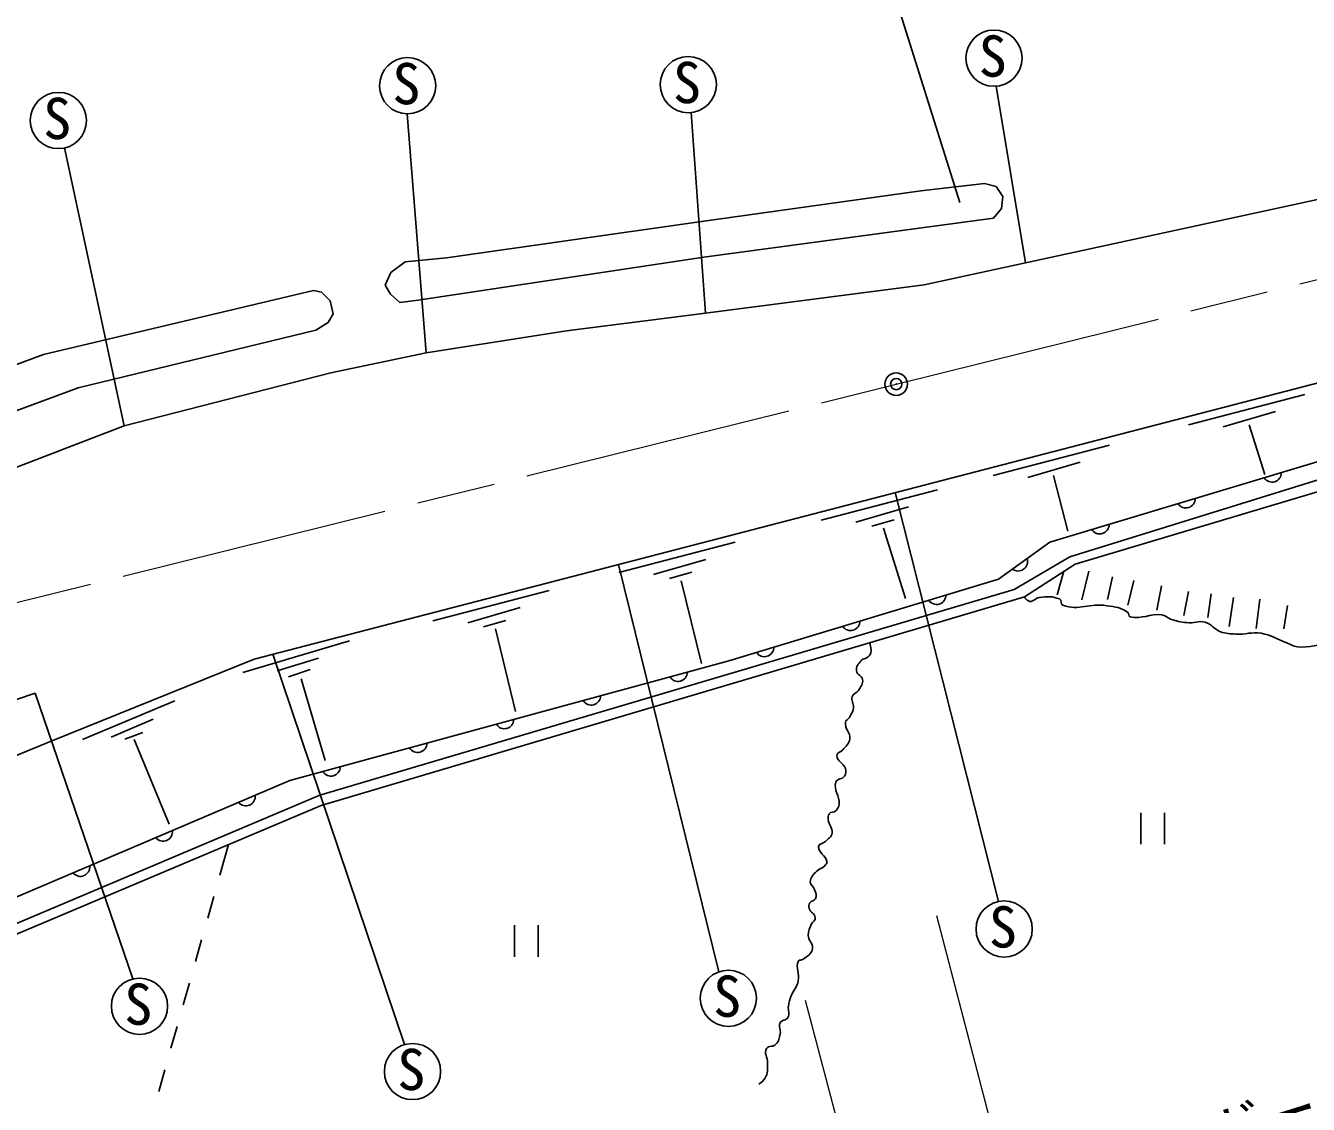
# Model space of a CAD drawing. Units: millimetres at full size, sheet at 1:1000; details may follow other scales. Extents: x 40000 to 680000, y 20000 to 380000.
# Drawn here: x 135342 to 192380, y 242279 to 290236 of the extents above; entities that cross this region are included whole.
import ezdxf
from ezdxf.enums import TextEntityAlignment as Align

# ---------------------------------------------------------------- set-up
doc = ezdxf.new("R2010")
doc.units = ezdxf.units.MM
doc.header["$LTSCALE"] = 1000
doc.header["$PDMODE"] = 32
doc.header["$PDSIZE"] = 500
doc.linetypes.add('CHAIN', pattern=[18.5, 12, -1.5, 3.5, -1.5])
for name, color, linetype, lineweight in [('M-BGD', 7, 'Continuous', 25), ('M-BMK', 2, 'CHAIN', 13), ('M-BMK-SRVR', 3, 'Continuous', 25), ('M-STR-HTXT', 7, 'Continuous', 13), ('M-STR-STRC', 7, 'Continuous', 25)]:
    doc.layers.add(name, color=color, linetype=linetype, lineweight=lineweight)
doc.styles.add('ＭＳ ゴシック', font='')
doc.styles.get('ＭＳ ゴシック').set_extended_font_data('MS Gothic')

msp = doc.modelspace()

# ---------------------------------------------------------------- linework, layer by layer
at = {"layer": 'M-BGD'}
for p, q in [((178502, 287546), (179797, 279687)), ((175290, 278709), (215440, 287418)), ((164938, 286372), (165577, 277455)), ((152313, 286317), (153150, 275691)), ((137067, 284798), (139721, 272452)), ((175141, 282891), (177976, 283224)), ((177976, 283224), (178495, 283080)), ((178495, 283080), (178791, 282635)), ((165298, 281515), (175141, 282891)), ((178791, 282635), (178729, 282112)), ((178729, 282112), (178378, 281675)), ((154049, 279910), (165298, 281515)), ((178378, 281675), (165503, 279942)), ((151580, 279255), (152212, 279735)), ((152212, 279735), (154049, 279910)), ((165503, 279942), (152797, 278026)), ((151334, 278693), (151580, 279255)), ((136136, 275619), (148142, 278462)), ((148142, 278462), (148502, 278392)), ((148502, 278392), (148888, 278006)), ((151568, 278295), (151334, 278693)), ((165577, 277455), (175290, 278709)), ((148888, 278006), (149011, 277427)), ((151978, 277921), (151568, 278295)), ((152797, 278026), (151978, 277921)), ((149011, 277427), (148791, 277044)), ((159390, 276665), (165577, 277455)), ((148245, 276693), (137683, 274127)), ((203804, 277204), (145496, 262078)), ((148791, 277044), (148245, 276693)), ((153150, 275691), (159390, 276665)), ((117198, 268648), (136136, 275619)), ((148911, 274796), (153150, 275691)), ((139721, 272452), (148911, 274796)), ((137683, 274127), (117330, 266649)), ((187053, 272494), (192225, 273839)), ((188597, 272400), (190926, 273079)), ((129979, 268700), (139721, 272452)), ((189744, 272493), (190446, 270286)), ((178363, 270239), (183535, 271585)), ((181776, 266627), (199023, 271965)), ((199444, 271509), (182007, 266301)), ((179907, 270146), (182236, 270824)), ((181054, 270238), (181691, 267758)), ((170721, 268257), (175893, 269603)), ((174009, 269475), (178600, 251298)), ((172265, 268163), (174594, 268842)), ((172967, 267988), (173962, 268269)), ((173494, 267894), (174466, 264763)), ((161721, 265922), (166893, 267268)), ((163266, 265829), (165594, 266507)), ((179295, 265164), (181776, 266627)), ((161703, 266282), (166167, 248170)), ((163968, 265653), (164962, 265934)), ((182007, 266301), (179760, 264844)), ((181512, 265980), (181207, 264930)), ((182620, 265984), (182308, 264712)), ((164494, 265559), (165395, 261885)), ((183673, 265726), (183447, 264728)), ((184617, 265570), (184351, 264478)), ((185857, 265336), (185647, 264244)), ((148423, 256019), (179295, 265164)), ((179760, 264844), (148476, 255562)), ((153454, 263778), (158627, 265123)), ((187051, 265086), (186848, 264010)), ((188057, 264969), (187909, 263924)), ((189048, 264813), (188853, 263526)), ((190226, 264735), (190062, 263432)), ((154999, 263684), (157328, 264363)), ((191459, 264454), (191295, 263425)), ((155701, 263508), (156696, 263789)), ((156228, 263415), (157129, 259740)), ((144993, 261471), (149740, 262879)), ((145496, 262078), (136476, 258421)), ((146330, 262294), (152192, 244937)), ((146522, 261556), (148371, 262118)), ((147025, 261287), (147997, 261615)), ((147587, 261194), (148658, 257560)), ((121919, 255851), (135769, 260564)), ((135769, 260564), (140107, 247854)), ((137868, 258496), (141976, 260216)), ((139144, 258601), (141016, 259408)), ((136476, 258421), (128889, 255307)), ((139752, 258507), (140548, 258812)), ((140173, 258496), (141718, 254739)), ((148476, 255562), (124472, 245430)), ((124493, 245900), (148423, 256019)), ((184938, 255245), (184938, 253845)), ((185988, 253845), (185988, 255245)), ((144363, 253826), (143981, 252475)), ((143709, 251513), (143437, 250551)), ((157077, 250239), (157077, 248839)), ((158127, 248839), (158127, 250239)), ((143164, 249588), (142892, 248626)), ((142620, 247664), (142348, 246702)), ((142076, 245739), (141803, 244777)), ((141531, 243815), (141259, 242853))]:
    msp.add_line(p, q, dxfattribs=at)
msp.add_lwpolyline([(111532, 243189), (125692, 247557), (147085, 256672), (166609, 261995), (178596, 265635), (180886, 267267), (198203, 272476), (200432, 275144), (218003, 278958), (230466, 280873)], dxfattribs=at)
for centre in [(178401, 288792), (152326, 287567), (164806, 287615), (136799, 286019), (178853, 250074), (166590, 246993), (140403, 246640), (152544, 243737)]:
    msp.add_circle(centre, 1250, dxfattribs=at)
for centre, start, end in [((190765, 270361), 213.0021, 0.4817), ((186935, 269209), 213.0021, 0.4817), ((183104, 268056), 213.0021, 0.4817), ((179476, 266405), 231.7355, 19.2151), ((175848, 264922), 213.1526, 0.6322), ((172021, 263760), 213.1526, 0.6322), ((168193, 262598), 213.1526, 0.6322), ((164351, 261500), 211.511, 358.9906), ((160492, 260448), 211.511, 358.9906), ((156632, 259396), 211.511, 358.9906), ((152773, 258343), 211.511, 358.9906), ((148914, 257291), 211.511, 358.9906), ((145133, 255967), 219.3367, 6.8163), ((141453, 254399), 219.3367, 6.8163), ((137773, 252831), 219.3367, 6.8163)]:
    msp.add_arc(centre, 417, start, end, dxfattribs=at)
for points, knots in [([(120485, 289533), (120616, 289436), (120705, 289383), (120867, 289370), (121074, 289352), (121185, 289458), (121359, 289572), (121427, 289618), (121444, 289680), (121522, 289705), (121821, 289799), (121960, 289325), (122264, 289401), (122491, 289458), (122561, 289614), (122755, 289744), (122957, 289879), (123038, 290045), (123278, 290079), (123583, 290123), (123682, 289696), (123988, 289736), (124140, 289756), (124201, 289846), (124339, 289916), (124633, 290064), (124771, 290232), (125095, 290290), (125325, 290331), (125451, 290215), (125681, 290173), (125881, 290137), (125993, 290067), (126195, 290087), (126662, 290133), (126883, 290380), (127350, 290415), (127623, 290435), (127756, 290143), (128021, 290212), (128380, 290305), (128498, 290543), (128825, 290719), (129027, 290828), (129142, 290921), (129371, 290938), (129757, 290965), (129896, 290564), (130283, 290548), (130583, 290535), (130761, 290570), (131040, 290680), (131448, 290841), (131602, 291150), (132039, 291195), (132152, 291207), (132166, 291060), (132273, 291023), (132557, 290925), (132743, 290789), (133030, 290880), (133244, 290949), (133310, 291106), (133524, 291177), (133889, 291299), (134110, 291039), (134491, 290984), (134523, 290980), (134542, 290967), (134574, 290974), (135034, 291074), (135249, 291289), (135713, 291364), (135949, 291402), (136052, 291162), (136291, 291166), (136724, 291174), (136945, 291391), (137379, 291390), (137647, 291390), (137782, 291276), (138046, 291226), (138250, 291187), (138373, 291100), (138573, 291156), (138858, 291236), (138989, 291356), (139251, 291495), (139302, 291522), (139325, 291550), (139380, 291566), (139668, 291647), (139817, 291398), (140105, 291320), (140251, 291280), (140329, 291219), (140480, 291226), (140870, 291246), (141072, 291424), (141463, 291413), (141639, 291409), (141698, 291248), (141873, 291226), (142107, 291198), (142234, 291298), (142469, 291320), (142861, 291356), (143084, 291390), (143476, 291355), (143840, 291322), (144011, 291087), (144377, 291098), (144828, 291111), (145019, 291417), (145465, 291484), (145951, 291556), (146232, 291454), (146717, 291378), (146983, 291337), (147115, 291201), (147384, 291203), (147891, 291206), (148165, 291363), (148672, 291355), (148816, 291353), (148879, 291255), (149023, 291238), (149431, 291191), (149681, 291086), (150076, 291203), (150266, 291259), (150350, 291357), (150544, 291402), (151220, 291557), (151588, 291097), (152276, 291004), (152462, 290979), (152574, 290907), (152756, 290957), (153105, 291054), (153204, 291364), (153563, 291413), (153979, 291470), (154190, 291213), (154605, 291144), (154804, 291111), (154917, 291074), (155119, 291086), (155717, 291121), (156042, 291264), (156641, 291273), (156769, 291275), (156828, 291181), (156957, 291179), (157403, 291174), (157645, 291331), (158092, 291320), (158455, 291311), (158648, 291214), (159005, 291144), (159165, 291113), (159251, 291064), (159414, 291062), (159836, 291059), (160057, 291225), (160479, 291250), (161298, 291298), (161754, 291110), (162574, 291109), (162784, 291109), (162906, 291088), (163112, 291133), (163339, 291182), (163442, 291313), (163674, 291332), (164011, 291359), (164181, 291177), (164516, 291133), (164730, 291104), (164855, 291058), (165066, 291098), (165346, 291150), (165475, 291292), (165757, 291332), (165925, 291355), (166020, 291306), (166190, 291296), (166354, 291288), (166409, 291287), (166611, 291285)], [0, 0, 0, 0, 1, 1, 1, 2, 2, 2, 3, 3, 3, 4, 4, 4, 5, 5, 5, 6, 6, 6, 7, 7, 7, 8, 8, 8, 9, 9, 9, 10, 10, 10, 11, 11, 11, 12, 12, 12, 13, 13, 13, 14, 14, 14, 15, 15, 15, 16, 16, 16, 17, 17, 17, 18, 18, 18, 19, 19, 19, 20, 20, 20, 21, 21, 21, 22, 22, 22, 23, 23, 23, 24, 24, 24, 25, 25, 25, 26, 26, 26, 27, 27, 27, 28, 28, 28, 29, 29, 29, 30, 30, 30, 31, 31, 31, 32, 32, 32, 33, 33, 33, 34, 34, 34, 35, 35, 35, 36, 36, 36, 37, 37, 37, 38, 38, 38, 39, 39, 39, 40, 40, 40, 41, 41, 41, 42, 42, 42, 43, 43, 43, 44, 44, 44, 45, 45, 45, 46, 46, 46, 47, 47, 47, 48, 48, 48, 49, 49, 49, 50, 50, 50, 51, 51, 51, 52, 52, 52, 53, 53, 53, 54, 54, 54, 55, 55, 55, 56, 56, 56, 57, 57, 57, 58, 58, 58, 59, 59, 59, 60, 60, 60, 61, 61, 61, 62, 62, 62, 63, 63, 63, 63]), ([(179760, 264844), (179799, 264762), (179846, 264708), (179931, 264659), (180106, 264560), (180223, 264792), (180423, 264817), (180771, 264861), (180990, 264872), (181318, 264747), (181432, 264703), (181343, 264507), (181458, 264466), (182183, 264213), (182666, 264568), (183424, 264449), (183801, 264389), (184050, 264380), (184355, 264150), (184423, 264099), (184376, 263975), (184460, 263957), (184997, 263841), (185317, 264092), (185864, 264045), (186032, 264031), (186090, 263904), (186250, 263852), (186524, 263763), (186684, 263727), (186970, 263694), (187290, 263657), (187484, 263798), (187795, 263711), (188098, 263628), (188182, 263391), (188480, 263290), (188729, 263205), (188883, 263200), (189147, 263185), (189592, 263159), (189848, 263293), (190288, 263220), (190720, 263148), (190930, 262986), (191341, 262834), (191561, 262753), (191670, 262649), (191903, 262623), (192469, 262561), (192795, 262771), (193359, 262693), (193826, 262629), (194032, 262392), (194483, 262255), (194826, 262150), (195020, 262014), (195378, 262044), (195968, 262094), (196244, 262507), (196835, 262465), (197179, 262441), (197245, 262003), (197590, 262009), (197944, 262015), (198120, 262170), (198467, 262237), (198555, 262254), (198607, 262263), (198696, 262255), (199137, 262211), (199521, 261993), (199661, 261658), (199729, 261496), (199355, 261446), (199310, 261236), (199266, 261031), (199492, 260938), (199486, 260727), (199476, 260409), (199269, 260270), (199222, 259955), (199156, 259514), (199352, 259240), (199222, 258814), (199173, 258652), (198911, 258667), (198924, 258498), (198943, 258241), (199204, 258159), (199205, 257901), (199205, 257773), (199138, 257708), (199064, 257603), (199014, 257532), (198914, 257532), (198906, 257445), (198892, 257280), (199125, 257242), (199117, 257076), (199108, 256890), (198898, 256866), (198836, 256690), (198806, 256605), (198785, 256551), (198801, 256462), (198835, 256278), (198998, 256210), (198994, 256023), (198990, 255835), (198878, 255751), (198836, 255567), (198796, 255392), (198790, 255290), (198783, 255110), (198777, 254925), (198856, 254813), (198801, 254636), (198751, 254479), (198568, 254478), (198520, 254320), (198454, 254104), (198553, 253967), (198538, 253741), (198526, 253582), (198554, 253472), (198467, 253337), (198402, 253235), (198347, 253193), (198239, 253127)], [0, 0, 0, 0, 1, 1, 1, 2, 2, 2, 3, 3, 3, 4, 4, 4, 5, 5, 5, 6, 6, 6, 7, 7, 7, 8, 8, 8, 9, 9, 9, 10, 10, 10, 11, 11, 11, 12, 12, 12, 13, 13, 13, 14, 14, 14, 15, 15, 15, 16, 16, 16, 17, 17, 17, 18, 18, 18, 19, 19, 19, 20, 20, 20, 21, 21, 21, 22, 22, 22, 23, 23, 23, 24, 24, 24, 25, 25, 25, 26, 26, 26, 27, 27, 27, 28, 28, 28, 29, 29, 29, 30, 30, 30, 31, 31, 31, 32, 32, 32, 33, 33, 33, 34, 34, 34, 35, 35, 35, 36, 36, 36, 37, 37, 37, 38, 38, 38, 39, 39, 39, 40, 40, 40, 41, 41, 41, 42, 42, 42, 43, 43, 43, 43]), ([(172869, 262799), (172923, 262588), (172994, 262392), (172853, 262212), (172751, 262084), (172595, 262128), (172489, 262002), (172366, 261855), (172264, 261744), (172289, 261553), (172313, 261369), (172527, 261344), (172556, 261161), (172588, 260964), (172481, 260853), (172375, 260684), (172291, 260549), (172134, 260549), (172088, 260397), (172035, 260220), (172173, 260113), (172155, 259929), (172137, 259740), (172066, 259645), (171973, 259480), (171920, 259385), (171804, 259377), (171792, 259269), (171759, 258970), (172027, 258824), (171993, 258524), (171967, 258299), (171819, 258214), (171677, 258037), (171585, 257921), (171393, 257916), (171410, 257769), (171439, 257508), (171706, 257464), (171792, 257215), (171836, 257087), (171823, 256987), (171754, 256871), (171660, 256715), (171430, 256776), (171372, 256604), (171248, 256235), (171548, 256007), (171515, 255620), (171505, 255500), (171456, 255437), (171381, 255342), (171296, 255235), (171133, 255309), (171066, 255190), (171017, 255104), (171018, 255039), (171028, 254941), (171052, 254698), (171231, 254582), (171200, 254339), (171176, 254155), (171034, 254099), (170903, 253967), (170797, 253859), (170593, 253876), (170598, 253728), (170606, 253441), (170912, 253365), (170970, 253078), (170987, 252993), (170929, 252945), (170875, 252877), (170772, 252749), (170636, 252765), (170521, 252648), (170366, 252490), (170223, 252381), (170234, 252161), (170242, 252010), (170374, 251968), (170426, 251826), (170481, 251675), (170534, 251561), (170464, 251415), (170412, 251309), (170273, 251346), (170215, 251243), (170166, 251155), (170158, 251083), (170187, 250985), (170240, 250805), (170422, 250770), (170454, 250584), (170478, 250447), (170327, 250406), (170273, 250278), (170197, 250100), (170142, 249994), (170139, 249801), (170136, 249558), (170359, 249450), (170330, 249208), (170300, 248956), (170100, 248878), (169900, 248721), (169838, 248672), (169742, 248726), (169709, 248654), (169562, 248340), (169767, 248106), (169699, 247765), (169644, 247485), (169484, 247374), (169384, 247106), (169318, 246929), (169284, 246826), (169260, 246638), (169235, 246445), (169331, 246313), (169241, 246141), (169163, 245994), (168961, 246052), (168887, 245902), (168803, 245732), (168932, 245602), (168897, 245415), (168860, 245221), (168837, 245094), (168706, 244947), (168586, 244812), (168379, 244910), (168285, 244756), (168160, 244547), (168343, 244378), (168333, 244135), (168322, 243854), (168373, 243655), (168209, 243428), (168124, 243310), (168069, 243253), (167941, 243170)], [0, 0, 0, 0, 1, 1, 1, 2, 2, 2, 3, 3, 3, 4, 4, 4, 5, 5, 5, 6, 6, 6, 7, 7, 7, 8, 8, 8, 9, 9, 9, 10, 10, 10, 11, 11, 11, 12, 12, 12, 13, 13, 13, 14, 14, 14, 15, 15, 15, 16, 16, 16, 17, 17, 17, 18, 18, 18, 19, 19, 19, 20, 20, 20, 21, 21, 21, 22, 22, 22, 23, 23, 23, 24, 24, 24, 25, 25, 25, 26, 26, 26, 27, 27, 27, 28, 28, 28, 29, 29, 29, 30, 30, 30, 31, 31, 31, 32, 32, 32, 33, 33, 33, 34, 34, 34, 35, 35, 35, 36, 36, 36, 37, 37, 37, 38, 38, 38, 39, 39, 39, 40, 40, 40, 41, 41, 41, 42, 42, 42, 43, 43, 43, 44, 44, 44, 45, 45, 45, 46, 46, 46, 47, 47, 47, 47])]:
    msp.add_open_spline(points, degree=3, knots=knots, dxfattribs=at)
at = {"layer": 'M-BMK'}
for p, q in [((174054, 274299), (204220, 281791)), ((121720, 261302), (174054, 274299))]:
    msp.add_line(p, q, dxfattribs=at)
at = {"layer": 'M-BMK-SRVR'}
msp.add_circle((174054, 274299), 500, dxfattribs=at)
msp.add_point((174054, 274299), dxfattribs=at)
at = {"layer": 'M-STR-HTXT'}
for p, q in [((175851, 250677), (179774, 235649)), ((170004, 246911), (173982, 231851))]:
    msp.add_line(p, q, dxfattribs=at)
at = {"layer": 'M-STR-STRC'}
msp.add_line((176881, 282369), (166252, 316173), dxfattribs=at)

# ---------------------------------------------------------------- texts
at = {"layer": 'M-BGD', "style": 'ＭＳ ゴシック'}
for p in [(177722, 287419), (164127, 286242), (151647, 286193), (136120, 284646), (178175, 248701), (139724, 245266), (165912, 245620), (151865, 242364)]:
    msp.add_text('S', height=1833, dxfattribs=at).set_placement(p, align=Align.BOTTOM_LEFT)
at = {"layer": 'M-STR-HTXT', "style": 'ＭＳ ゴシック'}
msp.add_text('ガードパイプ', height=1833, rotation=17.373, dxfattribs=at).set_placement((188387, 239359), align=Align.BOTTOM_LEFT)

doc.saveas('drawing.dxf')
